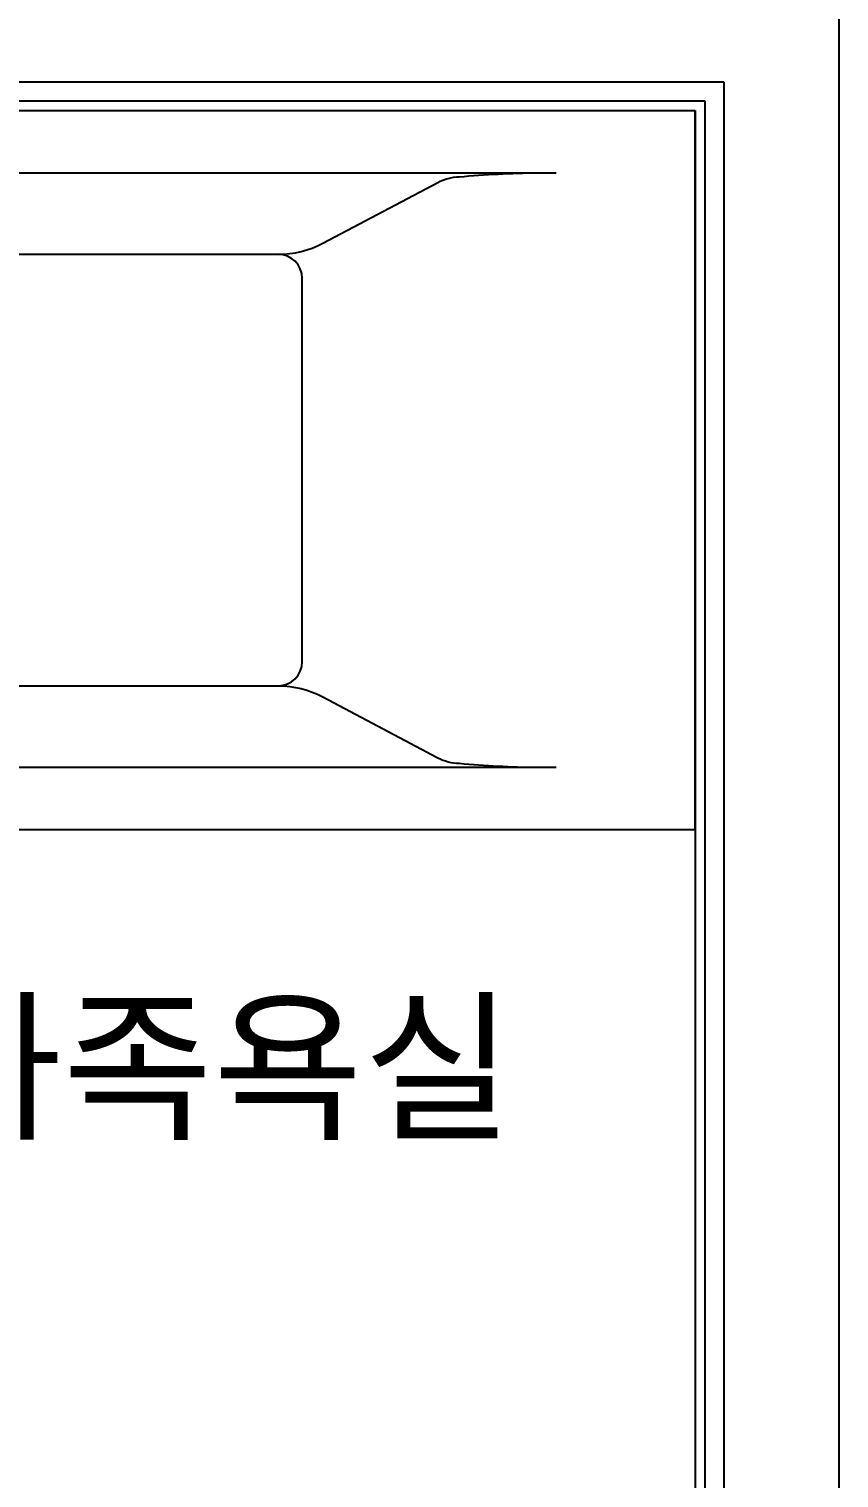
# Model space of a CAD drawing. Header units: millimetres. Extents: x -33000 to 294000, y 0 to 42408.
# Drawn here: x 182151 to 182996, y 15773 to 17285 of the extents above; entities that cross this region are included whole.
import ezdxf
from ezdxf.enums import TextEntityAlignment as Align

# ---------------------------------------------------------------- set-up
doc = ezdxf.new("R2010")
doc.units = ezdxf.units.MM
doc.header["$LTSCALE"] = 50
doc.layers.add('arch', color=8, linetype='Continuous')
doc.layers.add('실명', color=9, linetype='Continuous')
doc.styles.add('FORTELINE', font='malgun.ttf')

# ---------------------------------------------------------------- blocks, each defined once
blk = doc.blocks.new('A$C16443C7E')
for p, q in [((0, 750), (-1500, 750)), ((-1500, 750), (-1500, 0)), ((0, 750), (0, 0)), ((-70, 685), (-1355, 685)), ((-117.3, 592.7), (-59.4, 680.6)), ((-55, 670), (-55, 80)), ((-135, 600), (-1065, 600)), ((-1090, 575), (-1090, 175)), ((-110, 575), (-110, 175)), ((-190, 326.9), (-190, 423.1)), ((-142.7, 375), (-237.3, 375)), ((-117.3, 157.3), (-59.4, 69.4)), ((-135, 150), (-1065, 150)), ((-70, 65), (-1355, 65)), ((0, 0), (-1500, 0))]:
    blk.add_line(p, q)
for points in [[(-1065, 600, -0.121757), (-1111.6, 611.5), (-1231.4, 675, 0.117115), (-1253.8, 680.8, 0.020278), (-1335, 685)], [(-1065, 150, 0.121757), (-1111.6, 138.5), (-1231.4, 75, -0.117115), (-1253.8, 69.2, -0.020278), (-1335, 65)]]:
    blk.add_lwpolyline(points, format="xyb")
for radius in [35, 25]:
    blk.add_circle((-190, 375), radius)
for centre, radius, start, end in [((-70, 670), 15, 0, 90), ((-1065, 575), 25, 90, 180), ((-135, 575), 25, 0, 90), ((-1065, 175), 25, 180, 270), ((-135, 175), 25, 270, 0), ((-70, 80), 15, 270, 0)]:
    blk.add_arc(centre, radius, start, end)

msp = doc.modelspace()

# ---------------------------------------------------------------- linework, layer by layer
at = {"layer": 'arch'}
for p, q in [((181306.2, 17229.6), (182876.2, 17229.6)), ((182876.2, 17229.6), (182876.2, 15409.6)), ((181306.2, 17209.6), (182856.2, 17209.6)), ((181346.2, 17199.6), (182846.2, 17199.6)), ((182846.2, 17199.6), (182846.2, 14649.6)), ((182856.2, 17209.6), (182856.2, 15399.6))]:
    msp.add_line(p, q, dxfattribs=at)
msp.add_lwpolyline([(182876.2, 15409.6), (182996.2, 15409.6), (182996.2, 17809.6)], dxfattribs=at)

# ---------------------------------------------------------------- block references
at = {"layer": 'arch', "rotation": 180}
msp.add_blockref('A$C16443C7E', (181346.2, 17199.6), dxfattribs=at)

# ---------------------------------------------------------------- texts
at = {"layer": '실명', "ltscale": 25, "style": 'FORTELINE'}
msp.add_text('가족욕실', height=125, dxfattribs=at).set_placement((182342.9, 16201.9), align=Align.MIDDLE_CENTER)

doc.saveas('drawing.dxf')
